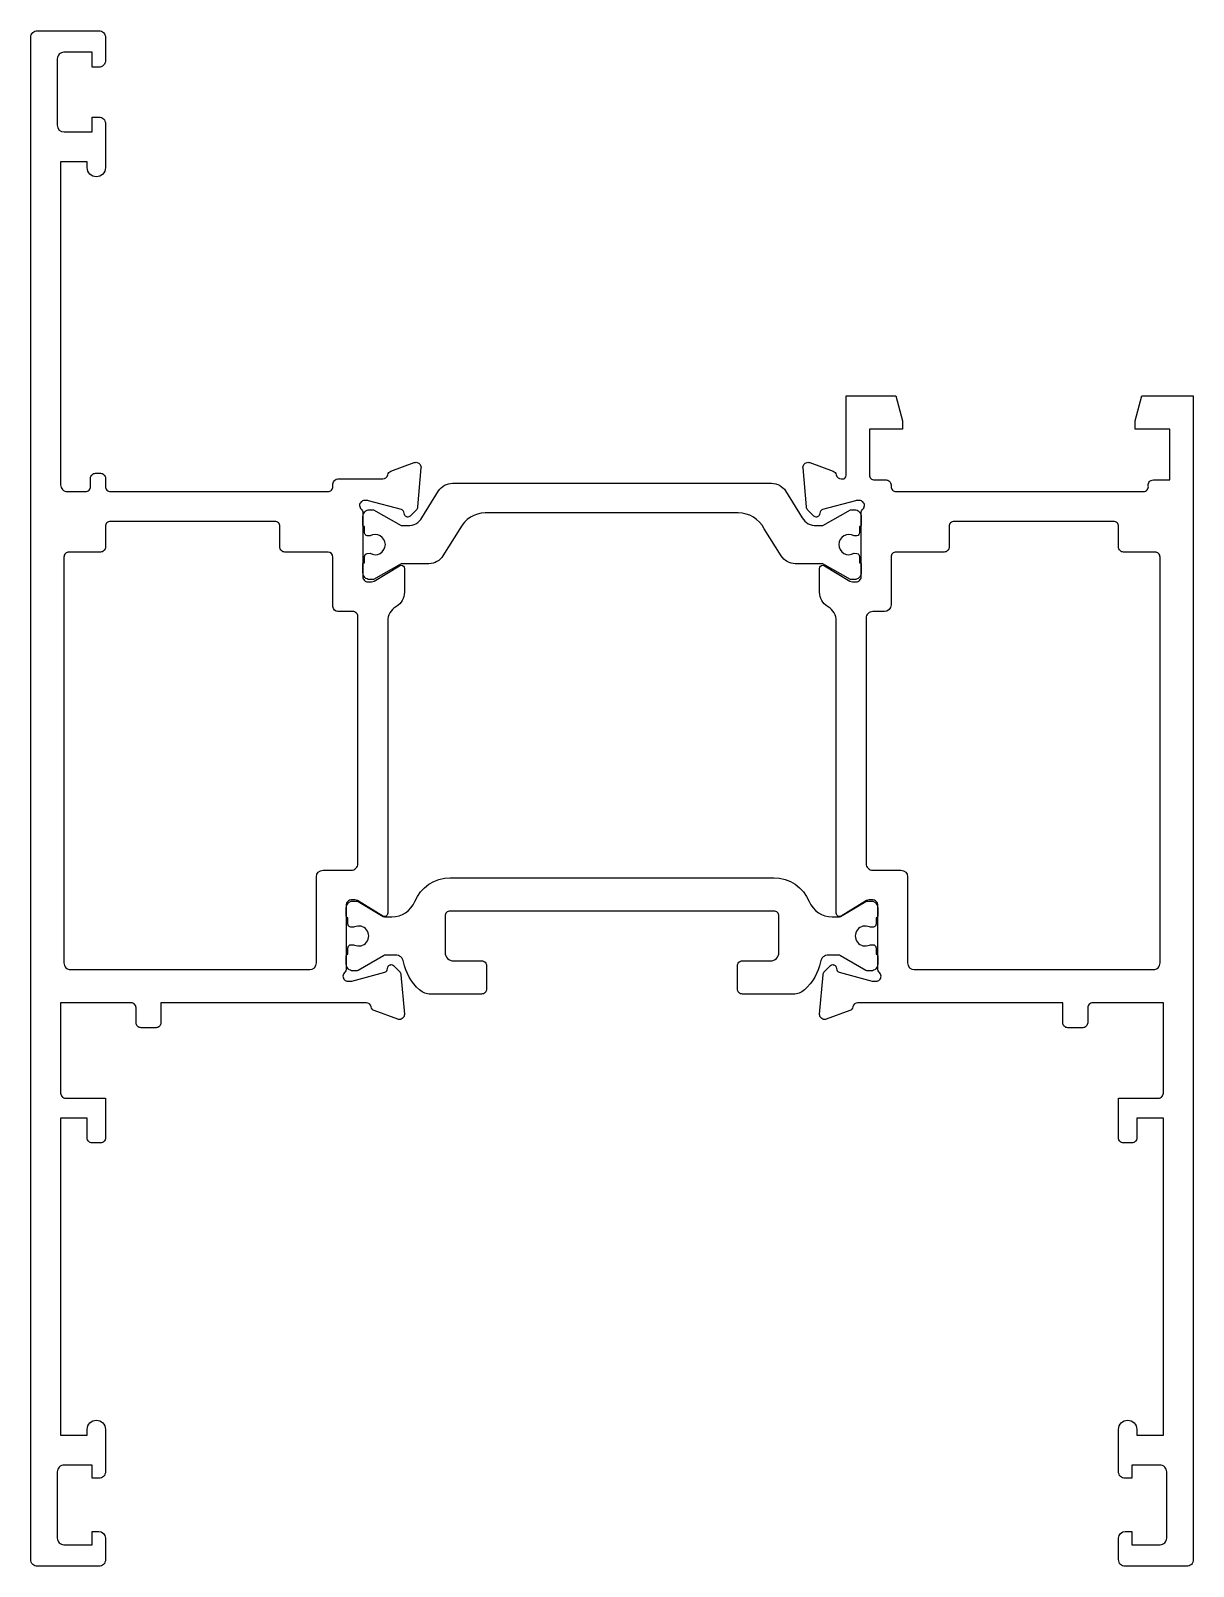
# Model space of a CAD drawing. Extents: x 0 to 70, y 0 to 92.5.
import ezdxf

# ---------------------------------------------------------------- set-up
doc = ezdxf.new("R2010")
doc.units = 0
doc.header["$MEASUREMENT"] = 0
doc.layers.get('0').update_dxf_attribs({"linetype": 'CONTINUOUS'})

msp = doc.modelspace()

# ---------------------------------------------------------------- linework, layer by layer
at = {"color": 0, "linetype": 'Continuous'}
for points in [[(-0.001, 0.4), (-0.001, 92.102, -0.414214), (0.399, 92.502), (4.099, 92.502, -0.414214), (4.499, 92.102), (4.499, 90.713, -0.418203), (4.093, 90.302), (3.699, 90.302), (3.699, 91.202), (1.999, 91.202, 0.414214), (1.599, 90.802), (1.599, 86.804, 0.40995), (2.007, 86.402), (3.699, 86.402), (3.699, 87.302), (4.1, 87.302, -0.414214), (4.5, 86.902), (4.5, 84.252, -1), (3.4, 84.252), (3.4, 84.602), (1.8, 84.602), (1.8, 65.142, 0.414214), (2.2, 64.742), (2.85, 64.742), (3.3, 64.742, 0.414214), (3.6, 65.042), (3.6, 65.542, -0.414214), (3.9, 65.842), (4.2, 65.842, -0.414214), (4.5, 65.542), (4.5, 65.042, 0.414214), (4.8, 64.742), (14.863, 64.742), (17.899, 64.742, 0.414214), (18.199, 65.042), (18.199, 65.202, -0.414193), (18.499, 65.502), (20.299, 65.502), (21.199, 65.502, 0.359508), (21.493, 65.745, -0.263725), (21.685, 65.971), (23.096, 66.484, -0.087489), (23.199, 66.502, -0.414214), (23.499, 66.202, -0.02182), (23.498, 66.176), (23.291, 63.811, -0.176327), (23.204, 63.625), (22.84, 63.261, -0.198912), (22.699, 63.202, -0.065543), (22.647, 63.209, -0.267949), (22.505, 63.35), (22.46, 63.52, 0.267949), (22.319, 63.661), (20.337, 64.192, 0.065543), (20.259, 64.202), (20.099, 64.202, 0.414214), (19.799, 63.902, 0.213422), (19.899, 63.679, -0.213422), (19.999, 63.455), (19.999, 59.602, 0.414214), (20.299, 59.302), (20.52, 59.302, 0.137852), (20.676, 59.346), (22.194, 60.273, -0.137852), (22.299, 60.302, -0.414214), (22.499, 60.102), (22.499, 58.677, -0.261434), (22.02, 57.823), (21.977, 57.797, 0.261434), (21.497, 56.943), (21.497, 39.343, -0.585498), (21.193, 39.172), (19.676, 40.098, 0.137852), (19.52, 40.142), (19.299, 40.142, 0.414214), (18.999, 39.842), (18.999, 35.989, -0.213422), (18.899, 35.766, 0.213422), (18.799, 35.542, 0.414214), (19.099, 35.242), (19.259, 35.242, 0.065543), (19.337, 35.252), (21.319, 35.783, 0.267949), (21.46, 35.925), (21.505, 36.094, -0.267949), (21.647, 36.235, -0.065543), (21.699, 36.242, -0.198912), (21.84, 36.183), (22.204, 35.82, -0.176327), (22.291, 35.634), (22.498, 33.268, -0.02182), (22.499, 33.242, -0.414214), (22.199, 32.942, -0.087489), (22.096, 32.96), (20.685, 33.474, -0.263725), (20.493, 33.699, 0.359508), (20.199, 33.942), (19.299, 33.942), (7.842, 33.942), (7.842, 32.742, -0.414214), (7.542, 32.442), (6.642, 32.442, -0.414214), (6.342, 32.742), (6.342, 33.642, 0.414214), (6.042, 33.942), (1.8, 33.942), (1.8, 28.5, 0.414214), (2.1, 28.2), (4.5, 28.2), (4.5, 25.8, -0.414214), (4.2, 25.5), (3.7, 25.5, -0.414214), (3.4, 25.8), (3.4, 27), (1.8, 27), (1.8, 7.9), (3.4, 7.9), (3.4, 8.25, -1), (4.5, 8.25), (4.5, 5.7, -0.414214), (4.1, 5.3), (3.699, 5.3), (3.699, 6.1), (2.007, 6.1, 0.418489), (1.599, 5.686), (1.599, 1.7, 0.414214), (1.999, 1.3), (3.699, 1.3), (3.699, 2.1), (4.093, 2.1, -0.410235), (4.499, 1.7), (4.499, 0.4, -0.414214), (4.099, 0), (0.399, 0, -0.414214), (-0.001, 0.4)], [(69.999, 70.502), (69.999, 0.4, -0.414214), (69.599, 0), (65.899, 0, -0.414214), (65.499, 0.4), (65.499, 1.7, -0.410235), (65.904, 2.1), (66.299, 2.1), (66.299, 1.3), (67.999, 1.3, 0.414214), (68.399, 1.7), (68.399, 5.686, 0.418489), (67.991, 6.1), (66.299, 6.1), (66.299, 5.3), (65.898, 5.3, -0.414214), (65.498, 5.7), (65.498, 8.25, -1), (66.598, 8.25), (66.598, 7.9), (68.198, 7.9), (68.198, 27), (66.598, 27), (66.598, 25.8, -0.414214), (66.298, 25.5), (65.798, 25.5, -0.414214), (65.498, 25.8), (65.498, 27), (65.498, 28.2), (67.898, 28.2, 0.414214), (68.198, 28.5), (68.198, 33.942), (63.942, 33.942, 0.414214), (63.642, 33.642), (63.642, 32.742, -0.414214), (63.342, 32.442), (62.442, 32.442, -0.414214), (62.142, 32.742), (62.142, 33.942), (58.337, 33.942), (55.499, 33.942), (50.699, 33.942), (49.799, 33.942, 0.359508), (49.504, 33.699, -0.263725), (49.312, 33.474), (47.901, 32.96, -0.087489), (47.799, 32.942, -0.414214), (47.499, 33.242, -0.02182), (47.5, 33.268), (47.707, 35.634, -0.176327), (47.794, 35.82), (48.157, 36.183, -0.198912), (48.299, 36.242, -0.065543), (48.35, 36.235, -0.267949), (48.492, 36.094), (48.537, 35.925, 0.267949), (48.679, 35.783), (50.661, 35.252, 0.065543), (50.738, 35.242), (50.899, 35.242, 0.414214), (51.199, 35.542, 0.213422), (51.099, 35.766, -0.213422), (50.999, 35.989), (50.999, 39.842, 0.414214), (50.699, 40.142), (50.478, 40.142, 0.137852), (50.321, 40.098), (48.804, 39.172, -0.585498), (48.5, 39.343), (48.5, 56.943, 0.261434), (48.021, 57.797), (47.978, 57.823, -0.261434), (47.499, 58.677), (47.499, 60.102, -0.414214), (47.699, 60.302, -0.137852), (47.803, 60.273), (49.321, 59.346, 0.137852), (49.478, 59.302), (49.699, 59.302, 0.414214), (49.999, 59.602), (49.999, 63.455, -0.213422), (50.099, 63.679, 0.213422), (50.199, 63.902, 0.414214), (49.899, 64.202), (49.738, 64.202, 0.065543), (49.661, 64.192), (47.679, 63.661, 0.267949), (47.537, 63.52), (47.492, 63.351, -0.267949), (47.35, 63.209, -0.065543), (47.299, 63.202, -0.198912), (47.157, 63.261), (46.794, 63.625, -0.176327), (46.707, 63.811), (46.5, 66.176, -0.02182), (46.499, 66.202, -0.414214), (46.799, 66.502, -0.087489), (46.901, 66.484), (48.312, 65.971, -0.263725), (48.504, 65.746, 0.359508), (48.799, 65.502), (48.897, 65.502, 0.414214), (49.097, 65.702), (49.097, 70.502), (52.094, 70.502), (52.496, 69.002), (52.496, 68.502), (50.497, 68.502), (50.497, 65.742, 0.414214), (50.797, 65.442), (51.499, 65.442, -0.414214), (51.799, 65.142), (51.799, 65.042, 0.414214), (52.099, 64.742), (66.996, 64.742, 0.463455), (67.292, 65.092, -0.473531), (67.596, 65.442), (68.597, 65.442), (68.597, 68.502), (66.497, 68.502), (66.497, 69.002), (66.899, 70.502), (69.999, 70.502)], [(1.999, 60.796), (1.999, 36.342, 0.414214), (2.399, 35.942), (16.799, 35.942, 0.414213), (17.199, 36.342), (17.199, 41.532, -0.414213), (17.599, 41.932), (19.297, 41.932, 0.414214), (19.697, 42.332), (19.697, 57.213, 0.414214), (19.397, 57.513), (18.499, 57.513, -0.414212), (18.199, 57.813), (18.199, 60.796, 0.414212), (17.899, 61.096), (15.299, 61.096, -0.414214), (14.999, 61.396), (14.999, 62.642, 0.414214), (14.699, 62.942), (4.799, 62.942, 0.414214), (4.499, 62.642), (4.499, 61.396, -0.414214), (4.199, 61.096), (2.299, 61.096, 0.414214), (1.999, 60.796)], [(67.999, 36.342), (67.999, 60.796, 0.414214), (67.699, 61.096), (65.799, 61.096, -0.414214), (65.499, 61.396), (65.499, 62.642, 0.414214), (65.199, 62.942), (55.599, 62.942, 0.414214), (55.299, 62.642), (55.299, 61.396, -0.414215), (54.999, 61.096), (52.099, 61.096, 0.414214), (51.799, 60.796), (51.799, 57.913, -0.414212), (51.399, 57.513), (50.7, 57.513, 0.414214), (50.3, 57.113), (50.3, 42.332, 0.414214), (50.7, 41.932), (52.399, 41.932, -0.414213), (52.799, 41.532), (52.799, 36.342, 0.414213), (53.199, 35.942), (67.599, 35.942, 0.414214), (67.999, 36.342)]]:
    msp.add_lwpolyline(points, format="xyb", close=True, dxfattribs=at)
at = {"color": 4, "linetype": 'Continuous'}
for points in [[(45.452, 64.775), (46.458, 63.165, 0.30656), (47.306, 62.695), (47.697, 62.695), (49.361, 63.645), (49.602, 63.645, -0.419704), (49.999, 63.245), (49.999, 62.689), (49.963, 62.66), (49.902, 62.645), (49.902, 62.27, -0.341504), (49.749, 62.071), (49.573, 62.069, 0.572344), (48.652, 61.545, 0.572344), (49.573, 61.021), (49.749, 61.018, -0.341504), (49.902, 60.819), (49.902, 60.444), (49.963, 60.429), (49.999, 60.4), (49.999, 59.844, -0.419704), (49.602, 59.444), (49.361, 59.444), (47.697, 60.395), (46.03, 60.395, -0.25866), (45.183, 60.864), (44.158, 62.504, 0.285767), (42.592, 63.45), (27.365, 63.45, 0.278416), (25.846, 62.504), (24.821, 60.864, -0.25866), (23.974, 60.395), (22.307, 60.395), (20.643, 59.444), (20.402, 59.444, -0.414214), (20.002, 59.844), (20.002, 60.4), (20.041, 60.429), (20.102, 60.444), (20.102, 60.819, -0.341504), (20.255, 61.018), (20.431, 61.021, 0.572344), (21.352, 61.545, 0.572344), (20.431, 62.069), (20.255, 62.072, -0.341504), (20.102, 62.27), (20.102, 62.645), (20.041, 62.66), (20.002, 62.689), (20.002, 63.245, -0.414214), (20.402, 63.645), (20.643, 63.645), (22.307, 62.695), (22.698, 62.695, 0.30656), (23.546, 63.165), (24.552, 64.775, -0.257388), (25.395, 65.244), (44.605, 65.244, -0.258589), (45.452, 64.775)], [(44.749, 39.47), (25.249, 39.47, 0.414214), (24.949, 39.17), (24.949, 36.97, 0.414214), (25.449, 36.47), (27.149, 36.47, -0.414214), (27.449, 36.17), (27.449, 34.77, -0.414214), (27.149, 34.47), (24.079, 34.47, -0.182676), (23.417, 34.72, -0.166838), (22.454, 36.413, 0.360501), (21.963, 36.82), (21.385, 36.82, 0.131652), (21.235, 36.78), (19.705, 35.897, -0.131652), (19.605, 35.87), (19.399, 35.87, -0.414214), (18.999, 36.27), (18.999, 36.77, -0.414214), (19.099, 36.87), (19.099, 37.245, -0.499842), (19.355, 37.437, -0.181907), (19.495, 37.426, 1.569922), (19.495, 38.514, -0.181907), (19.355, 38.503, -0.499842), (19.099, 38.695), (19.099, 39.07, -0.414214), (18.999, 39.17), (18.999, 39.67, -0.414214), (19.399, 40.07), (19.605, 40.07, -0.131652), (19.705, 40.043), (21.228, 39.147, 0.041213), (21.385, 39.12), (21.736, 39.12, 0.303673), (23.123, 40.048, -0.303673), (25.249, 41.47), (44.749, 41.47, -0.303673), (46.875, 40.048, 0.303673), (48.261, 39.12), (48.613, 39.12, 0.04288), (48.767, 39.147), (50.292, 40.043, -0.131652), (50.392, 40.07), (50.599, 40.07, -0.414214), (50.999, 39.67), (50.999, 39.17, -0.414214), (50.899, 39.07), (50.899, 38.695, -0.499842), (50.643, 38.503, -0.181907), (50.502, 38.514, 1.569922), (50.502, 37.426, -0.181907), (50.643, 37.437, -0.499842), (50.899, 37.245), (50.899, 36.87, -0.414214), (50.999, 36.77), (50.999, 36.27, -0.414214), (50.599, 35.87), (50.392, 35.87, -0.131652), (50.292, 35.897), (48.763, 36.78, 0.131652), (48.613, 36.82), (48.035, 36.82, 0.360501), (47.543, 36.413, -0.166838), (46.58, 34.72, -0.182676), (45.918, 34.47), (42.849, 34.47, -0.414214), (42.549, 34.77), (42.549, 36.17, -0.414214), (42.849, 36.47), (44.549, 36.47, 0.414214), (45.049, 36.97), (45.049, 39.17, 0.414214), (44.749, 39.47)]]:
    msp.add_lwpolyline(points, format="xyb", close=True, dxfattribs=at)

doc.saveas('drawing.dxf')
